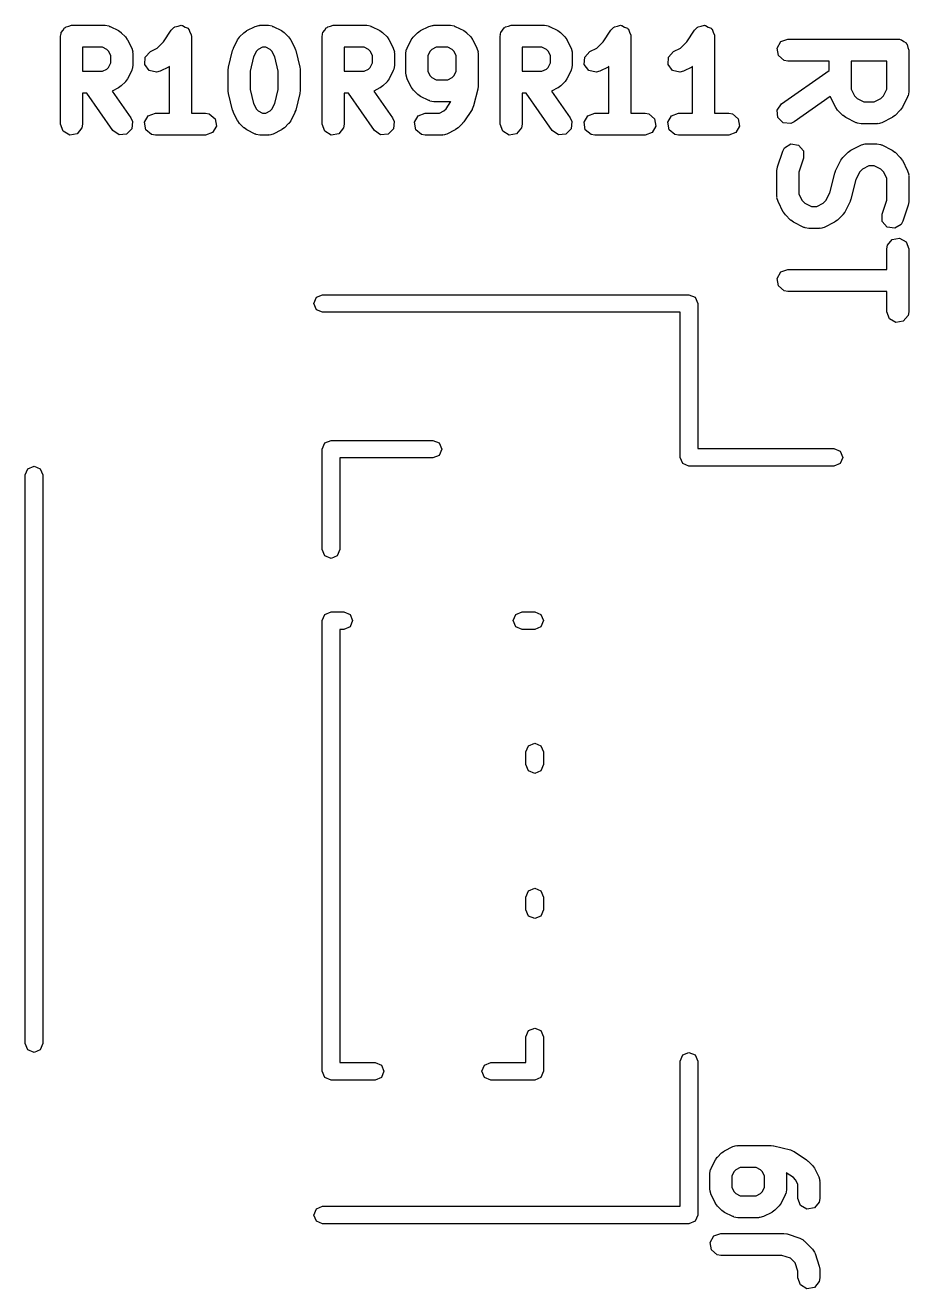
# Model space of a CAD drawing. Extents: x 83 to 117, y -104 to -70.4.
# Drawn here: x 83.25 to 89.29, y -90.61 to -81.99 of the extents above; entities that cross this region are included whole.
import ezdxf

# ---------------------------------------------------------------- set-up
doc = ezdxf.new("R2010")
doc.units = 0
doc.layers.add('BLACK', color=7, linetype='CONTINUOUS')

msp = doc.modelspace()

# ---------------------------------------------------------------- linework, layer by layer
at = {"layer": 'BLACK', "linetype": 'CONTINUOUS'}
for p, q in [((83.4964, -82.0666), (83.4981, -82.0568)), ((83.4964, -82.6666), (83.4964, -82.0666)), ((83.4976, -82.0535), (83.4992, -82.0507)), ((83.4981, -82.0568), (83.4976, -82.0535)), ((83.4992, -82.0507), (83.501, -82.0409)), ((83.501, -82.0409), (83.5135, -82.026)), ((83.5135, -82.026), (83.5232, -82.0091)), ((83.5232, -82.0091), (83.5296, -82.0068)), ((83.5296, -82.0068), (83.5339, -82.0016)), ((83.5339, -82.0016), (83.5531, -81.9982)), ((83.5531, -81.9982), (83.5714, -81.9916)), ((83.5714, -81.9916), (83.8, -81.9916)), ((83.8, -81.9916), (83.8257, -81.9961)), ((83.8257, -81.9961), (83.8291, -81.999)), ((83.8291, -81.999), (83.8335, -81.9995)), ((83.8335, -81.9995), (83.8907, -82.0281)), ((83.8907, -82.0281), (83.9087, -82.0414)), ((83.9087, -82.0414), (83.9102, -82.0421)), ((83.9102, -82.0421), (83.9387, -82.0707)), ((84.1989, -82.1045), (84.2519, -82.025)), ((84.2519, -82.025), (84.2699, -82.0061)), ((84.2699, -82.0061), (84.274, -82.0049)), ((84.274, -82.0049), (84.2768, -82.0016)), ((84.2768, -82.0016), (84.2982, -81.9978)), ((84.2982, -81.9978), (84.3191, -81.9917)), ((84.3191, -81.9917), (84.3231, -81.9935)), ((84.3231, -81.9935), (84.3273, -81.9927)), ((84.3273, -81.9927), (84.3462, -82.0036)), ((84.3462, -82.0036), (84.3661, -82.0123)), ((84.3661, -82.0123), (84.368, -82.0162)), ((84.368, -82.0162), (84.3717, -82.0184)), ((84.3717, -82.0184), (84.3792, -82.0388)), ((84.3792, -82.0388), (84.3888, -82.0583)), ((84.3888, -82.0583), (84.3878, -82.0625)), ((84.3878, -82.0625), (84.3893, -82.0666)), ((84.3893, -82.0666), (84.3893, -82.5916)), ((84.7184, -82.0707), (84.747, -82.0421)), ((84.747, -82.0421), (84.7653, -82.0292)), ((84.7653, -82.0292), (84.7665, -82.0281)), ((84.7665, -82.0281), (84.8236, -81.9995)), ((84.8236, -81.9995), (84.8486, -81.9921)), ((84.8486, -81.9921), (84.8529, -81.9931)), ((84.8529, -81.9931), (84.8571, -81.9916)), ((84.8571, -81.9916), (84.9143, -81.9916)), ((84.9143, -81.9916), (84.9399, -81.9961)), ((84.9399, -81.9961), (84.9434, -81.999)), ((84.9434, -81.999), (84.9478, -81.9995)), ((84.9478, -81.9995), (85.005, -82.0281)), ((85.005, -82.0281), (85.023, -82.0414)), ((85.023, -82.0414), (85.0245, -82.0421)), ((85.0245, -82.0421), (85.053, -82.0707)), ((85.2821, -82.0666), (85.2839, -82.0568)), ((85.2821, -82.6666), (85.2821, -82.0666)), ((85.2833, -82.0535), (85.2849, -82.0507)), ((85.2839, -82.0568), (85.2833, -82.0535)), ((85.2849, -82.0507), (85.2867, -82.0409)), ((85.2867, -82.0409), (85.2992, -82.026)), ((85.2992, -82.026), (85.3089, -82.0091)), ((85.3089, -82.0091), (85.3153, -82.0068)), ((85.3153, -82.0068), (85.3196, -82.0016)), ((85.3196, -82.0016), (85.3388, -81.9982)), ((85.3388, -81.9982), (85.3571, -81.9916)), ((85.3571, -81.9916), (85.5857, -81.9916)), ((85.5857, -81.9916), (85.6114, -81.9961)), ((85.6114, -81.9961), (85.6148, -81.999)), ((85.6148, -81.999), (85.6193, -81.9995)), ((85.6193, -81.9995), (85.6764, -82.0281)), ((85.6764, -82.0281), (85.6944, -82.0414)), ((85.6944, -82.0414), (85.6959, -82.0421)), ((85.6959, -82.0421), (85.7245, -82.0707)), ((85.9041, -82.0707), (85.9327, -82.0421)), ((85.9327, -82.0421), (85.951, -82.0292)), ((85.951, -82.0292), (85.9522, -82.0281)), ((85.9522, -82.0281), (86.0093, -81.9995)), ((86.0093, -81.9995), (86.0343, -81.9921)), ((86.0343, -81.9921), (86.0386, -81.9931)), ((86.0386, -81.9931), (86.0429, -81.9916)), ((86.0429, -81.9916), (86.1571, -81.9916)), ((86.1571, -81.9916), (86.1828, -81.9961)), ((86.1828, -81.9961), (86.1862, -81.999)), ((86.1862, -81.999), (86.1907, -81.9995)), ((86.1907, -81.9995), (86.2478, -82.0281)), ((86.2478, -82.0281), (86.2658, -82.0414)), ((86.2658, -82.0414), (86.2673, -82.0421)), ((86.2673, -82.0421), (86.2959, -82.0707)), ((86.4964, -82.0666), (86.4981, -82.0568)), ((86.4964, -82.6666), (86.4964, -82.0666)), ((86.4976, -82.0535), (86.4992, -82.0507)), ((86.4981, -82.0568), (86.4976, -82.0535)), ((86.4992, -82.0507), (86.501, -82.0409)), ((86.501, -82.0409), (86.5135, -82.026)), ((86.5135, -82.026), (86.5232, -82.0091)), ((86.5232, -82.0091), (86.5296, -82.0068)), ((86.5296, -82.0068), (86.5339, -82.0016)), ((86.5339, -82.0016), (86.5531, -81.9982)), ((86.5531, -81.9982), (86.5714, -81.9916)), ((86.5714, -81.9916), (86.8, -81.9916)), ((86.8, -81.9916), (86.8257, -81.9961)), ((86.8257, -81.9961), (86.8291, -81.999)), ((86.8291, -81.999), (86.8335, -81.9995)), ((86.8335, -81.9995), (86.8907, -82.0281)), ((86.8907, -82.0281), (86.9087, -82.0414)), ((86.9087, -82.0414), (86.9102, -82.0421)), ((86.9102, -82.0421), (86.9387, -82.0707)), ((87.1989, -82.1045), (87.2519, -82.025)), ((87.2519, -82.025), (87.2699, -82.0061)), ((87.2699, -82.0061), (87.274, -82.0049)), ((87.274, -82.0049), (87.2768, -82.0016)), ((87.2768, -82.0016), (87.2982, -81.9978)), ((87.2982, -81.9978), (87.3191, -81.9917)), ((87.3191, -81.9917), (87.3231, -81.9935)), ((87.3231, -81.9935), (87.3273, -81.9927)), ((87.3273, -81.9927), (87.3462, -82.0036)), ((87.3462, -82.0036), (87.3661, -82.0123)), ((87.3661, -82.0123), (87.368, -82.0162)), ((87.368, -82.0162), (87.3717, -82.0184)), ((87.3717, -82.0184), (87.3792, -82.0388)), ((87.3792, -82.0388), (87.3888, -82.0583)), ((87.3888, -82.0583), (87.3878, -82.0625)), ((87.3878, -82.0625), (87.3893, -82.0666)), ((87.3893, -82.0666), (87.3893, -82.5916)), ((87.7703, -82.1045), (87.8233, -82.025)), ((87.8233, -82.025), (87.8413, -82.0061)), ((87.8413, -82.0061), (87.8454, -82.0049)), ((87.8454, -82.0049), (87.8482, -82.0016)), ((87.8482, -82.0016), (87.8696, -81.9978)), ((87.8696, -81.9978), (87.8905, -81.9917)), ((87.8905, -81.9917), (87.8945, -81.9935)), ((87.8945, -81.9935), (87.8987, -81.9927)), ((87.8987, -81.9927), (87.9176, -82.0036)), ((87.9176, -82.0036), (87.9375, -82.0123)), ((87.9375, -82.0123), (87.9394, -82.0162)), ((87.9394, -82.0162), (87.9432, -82.0184)), ((87.9432, -82.0184), (87.9506, -82.0388)), ((87.9506, -82.0388), (87.9603, -82.0583)), ((87.9603, -82.0583), (87.9592, -82.0625)), ((87.9592, -82.0625), (87.9607, -82.0666)), ((87.9607, -82.0666), (87.9607, -82.5916)), ((83.6464, -82.1416), (83.6464, -82.3058)), ((83.7823, -82.1416), (83.6464, -82.1416)), ((83.8127, -82.1568), (83.7823, -82.1416)), ((83.9387, -82.0707), (83.9516, -82.089)), ((83.9516, -82.089), (83.9528, -82.0902)), ((83.9528, -82.0902), (83.9814, -82.1473)), ((83.9814, -82.1473), (83.9888, -82.1723)), ((84.1093, -82.1709), (84.1556, -82.1478)), ((84.1556, -82.1478), (84.1989, -82.1045)), ((84.6701, -82.1627), (84.6754, -82.1508)), ((84.6754, -82.1508), (84.6758, -82.1473)), ((84.6758, -82.1473), (84.7043, -82.0902)), ((84.7043, -82.0902), (84.7177, -82.0722)), ((84.7177, -82.0722), (84.7184, -82.0707)), ((84.8748, -82.1416), (84.8444, -82.1568)), ((84.8966, -82.1416), (84.8748, -82.1416)), ((84.927, -82.1568), (84.8966, -82.1416)), ((85.053, -82.0707), (85.0659, -82.089)), ((85.0659, -82.089), (85.0671, -82.0902)), ((85.0671, -82.0902), (85.0957, -82.1473)), ((85.0957, -82.1473), (85.0993, -82.1597)), ((85.4321, -82.1416), (85.4321, -82.3058)), ((85.568, -82.1416), (85.4321, -82.1416)), ((85.5984, -82.1568), (85.568, -82.1416)), ((85.7245, -82.0707), (85.7373, -82.089)), ((85.7373, -82.089), (85.7385, -82.0902)), ((85.7385, -82.0902), (85.7671, -82.1473)), ((85.7671, -82.1473), (85.7745, -82.1723)), ((85.8536, -82.1808), (85.8581, -82.1552)), ((85.8581, -82.1552), (85.861, -82.1518)), ((85.861, -82.1518), (85.8615, -82.1473)), ((85.8615, -82.1473), (85.8901, -82.0902)), ((85.8901, -82.0902), (85.9034, -82.0722)), ((85.9034, -82.0722), (85.9041, -82.0707)), ((86.0606, -82.1416), (86.0301, -82.1568)), ((86.1394, -82.1416), (86.0606, -82.1416)), ((86.1699, -82.1568), (86.1394, -82.1416)), ((86.2959, -82.0707), (86.3088, -82.089)), ((86.3088, -82.089), (86.3099, -82.0902)), ((86.3099, -82.0902), (86.3385, -82.1473)), ((86.3385, -82.1473), (86.3459, -82.1723)), ((86.6464, -82.1416), (86.6464, -82.3058)), ((86.7823, -82.1416), (86.6464, -82.1416)), ((86.8127, -82.1568), (86.7823, -82.1416)), ((86.9387, -82.0707), (86.9516, -82.089)), ((86.9516, -82.089), (86.9528, -82.0902)), ((86.9528, -82.0902), (86.9814, -82.1473)), ((86.9814, -82.1473), (86.9888, -82.1723)), ((87.1093, -82.1709), (87.1556, -82.1478)), ((87.1556, -82.1478), (87.1989, -82.1045)), ((87.6807, -82.1709), (87.727, -82.1478)), ((87.727, -82.1478), (87.7703, -82.1045)), ((88.3869, -82.1477), (88.4125, -82.1033)), ((88.3958, -82.1982), (88.3869, -82.1477)), ((88.4125, -82.1033), (88.4607, -82.0857)), ((88.4607, -82.0857), (89.2107, -82.0857)), ((89.2107, -82.0857), (89.2205, -82.0874)), ((89.2205, -82.0874), (89.2237, -82.0869)), ((89.2237, -82.0869), (89.2266, -82.0885)), ((89.2266, -82.0885), (89.2364, -82.0902)), ((89.2364, -82.0902), (89.2513, -82.1028)), ((89.2513, -82.1028), (89.2682, -82.1125)), ((89.2682, -82.1125), (89.2705, -82.1189)), ((89.2705, -82.1189), (89.2757, -82.1232)), ((89.2757, -82.1232), (89.279, -82.1424)), ((89.279, -82.1424), (89.2857, -82.1607)), ((83.8241, -82.1681), (83.8127, -82.1568)), ((83.8393, -82.1986), (83.8241, -82.1681)), ((83.8393, -82.2489), (83.8393, -82.1986)), ((83.9888, -82.1723), (83.9878, -82.1766)), ((83.9878, -82.1766), (83.9893, -82.1808)), ((83.9893, -82.1808), (83.9893, -82.2666)), ((84.071, -82.2594), (84.074, -82.2082)), ((84.074, -82.2082), (84.1093, -82.1709)), ((84.6415, -82.2769), (84.6701, -82.1627)), ((84.8136, -82.207), (84.7893, -82.3044)), ((84.8331, -82.1681), (84.8136, -82.207)), ((84.8444, -82.1568), (84.8331, -82.1681)), ((84.9384, -82.1681), (84.927, -82.1568)), ((84.9578, -82.207), (84.9384, -82.1681)), ((84.9821, -82.3044), (84.9578, -82.207)), ((85.0993, -82.1597), (85.1013, -82.1627)), ((85.1013, -82.1627), (85.1299, -82.2769)), ((85.6098, -82.1681), (85.5984, -82.1568)), ((85.625, -82.1986), (85.6098, -82.1681)), ((85.625, -82.2489), (85.625, -82.1986)), ((85.7745, -82.1723), (85.7735, -82.1766)), ((85.7735, -82.1766), (85.775, -82.1808)), ((85.775, -82.1808), (85.775, -82.2666)), ((85.8536, -82.3237), (85.8536, -82.1808)), ((86.0188, -82.1681), (86.0036, -82.1986)), ((86.0036, -82.1986), (86.0036, -82.306)), ((86.0301, -82.1568), (86.0188, -82.1681)), ((86.1812, -82.1681), (86.1699, -82.1568)), ((86.1964, -82.1986), (86.1812, -82.1681)), ((86.1964, -82.306), (86.1964, -82.1986)), ((86.3459, -82.1723), (86.3449, -82.1766)), ((86.3449, -82.1766), (86.3464, -82.1808)), ((86.3464, -82.1808), (86.3464, -82.4094)), ((86.8241, -82.1681), (86.8127, -82.1568)), ((86.8393, -82.1986), (86.8241, -82.1681)), ((86.8393, -82.2489), (86.8393, -82.1986)), ((86.9888, -82.1723), (86.9878, -82.1766)), ((86.9878, -82.1766), (86.9893, -82.1808)), ((86.9893, -82.1808), (86.9893, -82.2666)), ((87.071, -82.2594), (87.074, -82.2082)), ((87.074, -82.2082), (87.1093, -82.1709)), ((87.6424, -82.2594), (87.6455, -82.2082)), ((87.6455, -82.2082), (87.6807, -82.1709)), ((88.4351, -82.2312), (88.3958, -82.1982)), ((88.4607, -82.2357), (88.4351, -82.2312)), ((88.7429, -82.2357), (88.4607, -82.2357)), ((88.7429, -82.3002), (88.7429, -82.2357)), ((88.8929, -82.2357), (88.8929, -82.4287)), ((89.1357, -82.2357), (88.8929, -82.2357)), ((89.1357, -82.4287), (89.1357, -82.2357)), ((89.2857, -82.1607), (89.2857, -82.4464)), ((83.6464, -82.3058), (83.7823, -82.3058)), ((83.7823, -82.3058), (83.8127, -82.2906)), ((83.8127, -82.2906), (83.8241, -82.2793)), ((83.8241, -82.2793), (83.8393, -82.2489)), ((83.9814, -82.3001), (83.9528, -82.3572)), ((83.9819, -82.2957), (83.9814, -82.3001)), ((83.9848, -82.2922), (83.9819, -82.2957)), ((83.9893, -82.2666), (83.9848, -82.2922)), ((84.1015, -82.3006), (84.071, -82.2594)), ((84.1514, -82.3125), (84.1015, -82.3006)), ((84.1764, -82.3051), (84.1514, -82.3125)), ((84.2335, -82.2765), (84.1764, -82.3051)), ((84.2347, -82.2753), (84.2335, -82.2765)), ((84.2393, -82.2721), (84.2347, -82.2753)), ((84.2393, -82.5916), (84.2393, -82.2721)), ((84.6393, -82.2951), (84.6419, -82.2804)), ((84.6393, -82.438), (84.6393, -82.2951)), ((84.6419, -82.2804), (84.6415, -82.2769)), ((84.7893, -82.3044), (84.7893, -82.4288)), ((84.9821, -82.4288), (84.9821, -82.3044)), ((85.1299, -82.2769), (85.131, -82.2919)), ((85.131, -82.2919), (85.1321, -82.2951)), ((85.1321, -82.2951), (85.1321, -82.438)), ((85.4321, -82.3058), (85.568, -82.3058)), ((85.568, -82.3058), (85.5984, -82.2906)), ((85.5984, -82.2906), (85.6098, -82.2793)), ((85.6098, -82.2793), (85.625, -82.2489)), ((85.7671, -82.3001), (85.7385, -82.3572)), ((85.7676, -82.2957), (85.7671, -82.3001)), ((85.7705, -82.2922), (85.7676, -82.2957)), ((85.775, -82.2666), (85.7705, -82.2922)), ((85.8551, -82.3279), (85.8536, -82.3237)), ((85.8541, -82.3323), (85.8551, -82.3279)), ((86.0036, -82.306), (86.0188, -82.3364)), ((86.1812, -82.3364), (86.1964, -82.306)), ((86.6464, -82.3058), (86.7823, -82.3058)), ((86.7823, -82.3058), (86.8127, -82.2906)), ((86.8127, -82.2906), (86.8241, -82.2793)), ((86.8241, -82.2793), (86.8393, -82.2489)), ((86.9814, -82.3001), (86.9528, -82.3572)), ((86.9819, -82.2957), (86.9814, -82.3001)), ((86.9848, -82.2922), (86.9819, -82.2957)), ((86.9893, -82.2666), (86.9848, -82.2922)), ((87.1015, -82.3006), (87.071, -82.2594)), ((87.1514, -82.3125), (87.1015, -82.3006)), ((87.1764, -82.3051), (87.1514, -82.3125)), ((87.2335, -82.2765), (87.1764, -82.3051)), ((87.2347, -82.2753), (87.2335, -82.2765)), ((87.2393, -82.2721), (87.2347, -82.2753)), ((87.2393, -82.5916), (87.2393, -82.2721)), ((87.673, -82.3006), (87.6424, -82.2594)), ((87.7229, -82.3125), (87.673, -82.3006)), ((87.7478, -82.3051), (87.7229, -82.3125)), ((87.805, -82.2765), (87.7478, -82.3051)), ((87.8061, -82.2753), (87.805, -82.2765)), ((87.8107, -82.2721), (87.8061, -82.2753)), ((87.8107, -82.5916), (87.8107, -82.2721)), ((88.4177, -82.5278), (88.7429, -82.3002)), ((83.9102, -82.4053), (83.8918, -82.4182)), ((83.9387, -82.3767), (83.9102, -82.4053)), ((83.9394, -82.3753), (83.9387, -82.3767)), ((83.9528, -82.3572), (83.9394, -82.3753)), ((85.6959, -82.4053), (85.6775, -82.4182)), ((85.7245, -82.3767), (85.6959, -82.4053)), ((85.7252, -82.3753), (85.7245, -82.3767)), ((85.7385, -82.3572), (85.7252, -82.3753)), ((85.8615, -82.3572), (85.8541, -82.3323)), ((85.8901, -82.4144), (85.8615, -82.3572)), ((85.8912, -82.4155), (85.8901, -82.4144)), ((86.0188, -82.3364), (86.0301, -82.3478)), ((86.0301, -82.3478), (86.0606, -82.363)), ((86.0606, -82.363), (86.1394, -82.363)), ((86.1394, -82.363), (86.1699, -82.3478)), ((86.1699, -82.3478), (86.1812, -82.3364)), ((86.3464, -82.4094), (86.3438, -82.4242)), ((86.9102, -82.4053), (86.8918, -82.4182)), ((86.9387, -82.3767), (86.9102, -82.4053)), ((86.9394, -82.3753), (86.9387, -82.3767)), ((86.9528, -82.3572), (86.9394, -82.3753)), ((83.6752, -82.4558), (83.6464, -82.4558)), ((83.6464, -82.4558), (83.6464, -82.6666)), ((83.8528, -82.7096), (83.6752, -82.4558)), ((83.8907, -82.4194), (83.8478, -82.4408)), ((83.8478, -82.4408), (83.9757, -82.6236)), ((83.8918, -82.4182), (83.8907, -82.4194)), ((84.6405, -82.4412), (84.6393, -82.438)), ((84.6415, -82.4562), (84.6405, -82.4412)), ((84.6701, -82.5705), (84.6415, -82.4562)), ((84.7893, -82.4288), (84.8136, -82.5261)), ((84.9578, -82.5261), (84.9821, -82.4288)), ((85.1299, -82.4562), (85.1013, -82.5705)), ((85.1321, -82.438), (85.1295, -82.4527)), ((85.1295, -82.4527), (85.1299, -82.4562)), ((85.461, -82.4558), (85.4321, -82.4558)), ((85.4321, -82.4558), (85.4321, -82.6666)), ((85.6386, -82.7096), (85.461, -82.4558)), ((85.6764, -82.4194), (85.6335, -82.4408)), ((85.6335, -82.4408), (85.7614, -82.6236)), ((85.6775, -82.4182), (85.6764, -82.4194)), ((85.9041, -82.4339), (85.8912, -82.4155)), ((85.9327, -82.4625), (85.9041, -82.4339)), ((85.9342, -82.4631), (85.9327, -82.4625)), ((85.9522, -82.4765), (85.9342, -82.4631)), ((86.0093, -82.5051), (85.9522, -82.4765)), ((86.3442, -82.4276), (86.3156, -82.5419)), ((86.3438, -82.4242), (86.3442, -82.4276)), ((86.6752, -82.4558), (86.6464, -82.4558)), ((86.6464, -82.4558), (86.6464, -82.6666)), ((86.8528, -82.7096), (86.6752, -82.4558)), ((86.8907, -82.4194), (86.8478, -82.4408)), ((86.8478, -82.4408), (86.9757, -82.6236)), ((86.8918, -82.4182), (86.8907, -82.4194)), ((88.7502, -82.4782), (88.5037, -82.6507)), ((88.7508, -82.48), (88.7502, -82.4782)), ((88.7865, -82.5514), (88.7508, -82.48)), ((88.8929, -82.4287), (88.9152, -82.4734)), ((88.9152, -82.4734), (88.9337, -82.4919)), ((88.9337, -82.4919), (88.9784, -82.5143)), ((89.0502, -82.5143), (89.0949, -82.4919)), ((89.0949, -82.4919), (89.1134, -82.4734)), ((89.1134, -82.4734), (89.1357, -82.4287)), ((89.2778, -82.48), (89.2421, -82.5514)), ((89.2783, -82.4755), (89.2778, -82.48)), ((89.2812, -82.4721), (89.2783, -82.4755)), ((89.2857, -82.4464), (89.2812, -82.4721)), ((84.6721, -82.5734), (84.6701, -82.5705)), ((84.6758, -82.5858), (84.6721, -82.5734)), ((84.7043, -82.643), (84.6758, -82.5858)), ((84.8136, -82.5261), (84.8331, -82.565)), ((84.8331, -82.565), (84.8444, -82.5764)), ((84.8444, -82.5764), (84.8748, -82.5916)), ((84.8966, -82.5916), (84.927, -82.5764)), ((84.927, -82.5764), (84.9384, -82.565)), ((84.9384, -82.565), (84.9578, -82.5261)), ((85.0957, -82.5858), (85.0671, -82.643)), ((85.0961, -82.5823), (85.0957, -82.5858)), ((85.1013, -82.5705), (85.0961, -82.5823)), ((86.0138, -82.5056), (86.0093, -82.5051)), ((86.0172, -82.5085), (86.0138, -82.5056)), ((86.0429, -82.513), (86.0172, -82.5085)), ((86.1571, -82.513), (86.0429, -82.513)), ((86.0823, -82.5916), (86.1127, -82.5764)), ((86.1127, -82.5764), (86.1274, -82.5616)), ((86.1274, -82.5616), (86.1607, -82.5117)), ((86.1607, -82.5117), (86.1571, -82.513)), ((86.3053, -82.5653), (86.2481, -82.651)), ((86.3054, -82.5649), (86.3053, -82.5653)), ((86.3156, -82.5419), (86.3054, -82.5649)), ((88.3883, -82.5699), (88.4177, -82.5278)), ((88.3927, -82.621), (88.3883, -82.5699)), ((88.7877, -82.5525), (88.7865, -82.5514)), ((88.8005, -82.5709), (88.7877, -82.5525)), ((88.8363, -82.6066), (88.8005, -82.5709)), ((88.9784, -82.5143), (89.0502, -82.5143)), ((89.228, -82.5709), (89.1923, -82.6066)), ((89.2287, -82.5694), (89.228, -82.5709)), ((89.2421, -82.5514), (89.2287, -82.5694)), ((83.514, -82.7148), (83.4964, -82.6666)), ((83.6464, -82.6666), (83.6419, -82.6922)), ((83.9757, -82.6236), (83.9867, -82.6472)), ((83.9867, -82.6472), (83.9823, -82.6983)), ((84.069, -82.6535), (84.0946, -82.6091)), ((84.0779, -82.7041), (84.069, -82.6535)), ((84.0946, -82.6091), (84.1429, -82.5916)), ((84.1429, -82.5916), (84.2393, -82.5916)), ((84.3893, -82.5916), (84.4857, -82.5916)), ((84.4857, -82.5916), (84.5114, -82.5961)), ((84.5114, -82.5961), (84.5507, -82.6291)), ((84.5507, -82.6291), (84.5596, -82.6796)), ((84.7055, -82.6441), (84.7043, -82.643)), ((84.7184, -82.6625), (84.7055, -82.6441)), ((84.747, -82.691), (84.7184, -82.6625)), ((84.8748, -82.5916), (84.8966, -82.5916)), ((85.053, -82.6625), (85.0245, -82.691)), ((85.0537, -82.661), (85.053, -82.6625)), ((85.0671, -82.643), (85.0537, -82.661)), ((85.2997, -82.7148), (85.2821, -82.6666)), ((85.4321, -82.6666), (85.4276, -82.6922)), ((85.7614, -82.6236), (85.7724, -82.6472)), ((85.7724, -82.6472), (85.768, -82.6983)), ((85.9119, -82.6535), (85.9375, -82.6091)), ((85.9208, -82.7041), (85.9119, -82.6535)), ((85.9375, -82.6091), (85.9857, -82.5916)), ((85.9857, -82.5916), (86.0823, -82.5916)), ((86.2387, -82.6625), (86.2102, -82.691)), ((86.2402, -82.6593), (86.2387, -82.6625)), ((86.2481, -82.651), (86.2402, -82.6593)), ((86.514, -82.7148), (86.4964, -82.6666)), ((86.6464, -82.6666), (86.6419, -82.6922)), ((86.9757, -82.6236), (86.9867, -82.6472)), ((86.9867, -82.6472), (86.9823, -82.6983)), ((87.069, -82.6535), (87.0946, -82.6091)), ((87.0779, -82.7041), (87.069, -82.6535)), ((87.0946, -82.6091), (87.1429, -82.5916)), ((87.1429, -82.5916), (87.2393, -82.5916)), ((87.3893, -82.5916), (87.4857, -82.5916)), ((87.4857, -82.5916), (87.5114, -82.5961)), ((87.5114, -82.5961), (87.5507, -82.6291)), ((87.5507, -82.6291), (87.5596, -82.6796)), ((87.6404, -82.6535), (87.6661, -82.6091)), ((87.6493, -82.7041), (87.6404, -82.6535)), ((87.6661, -82.6091), (87.7143, -82.5916)), ((87.7143, -82.5916), (87.8107, -82.5916)), ((87.9607, -82.5916), (88.0571, -82.5916)), ((88.0571, -82.5916), (88.0828, -82.5961)), ((88.0828, -82.5961), (88.1221, -82.6291)), ((88.1221, -82.6291), (88.131, -82.6796)), ((88.429, -82.6573), (88.3927, -82.621)), ((88.4801, -82.6617), (88.429, -82.6573)), ((88.5037, -82.6507), (88.4801, -82.6617)), ((88.8377, -82.6073), (88.8363, -82.6066)), ((88.8557, -82.6207), (88.8377, -82.6073)), ((88.9272, -82.6564), (88.8557, -82.6207)), ((88.9316, -82.6569), (88.9272, -82.6564)), ((88.9351, -82.6598), (88.9316, -82.6569)), ((88.9607, -82.6643), (88.9351, -82.6598)), ((89.0679, -82.6643), (88.9607, -82.6643)), ((89.0721, -82.6628), (89.0679, -82.6643)), ((89.0764, -82.6638), (89.0721, -82.6628)), ((89.1014, -82.6564), (89.0764, -82.6638)), ((89.1728, -82.6207), (89.1014, -82.6564)), ((89.174, -82.6195), (89.1728, -82.6207)), ((89.1923, -82.6066), (89.174, -82.6195)), ((83.5584, -82.7404), (83.514, -82.7148)), ((83.6089, -82.7315), (83.5584, -82.7404)), ((83.6419, -82.6922), (83.6089, -82.7315)), ((83.8949, -82.739), (83.8528, -82.7096)), ((83.946, -82.7345), (83.8949, -82.739)), ((83.9823, -82.6983), (83.946, -82.7345)), ((84.1172, -82.737), (84.0779, -82.7041)), ((84.1429, -82.7416), (84.1172, -82.737)), ((84.4857, -82.7416), (84.1429, -82.7416)), ((84.5339, -82.724), (84.4857, -82.7416)), ((84.5596, -82.6796), (84.5339, -82.724)), ((84.7484, -82.6917), (84.747, -82.691)), ((84.7665, -82.7051), (84.7484, -82.6917)), ((84.8236, -82.7336), (84.7665, -82.7051)), ((84.8281, -82.7342), (84.8236, -82.7336)), ((84.8315, -82.737), (84.8281, -82.7342)), ((84.8571, -82.7416), (84.8315, -82.737)), ((84.9143, -82.7416), (84.8571, -82.7416)), ((84.9185, -82.74), (84.9143, -82.7416)), ((84.9229, -82.7411), (84.9185, -82.74)), ((84.9478, -82.7336), (84.9229, -82.7411)), ((85.005, -82.7051), (84.9478, -82.7336)), ((85.0061, -82.7039), (85.005, -82.7051)), ((85.0245, -82.691), (85.0061, -82.7039)), ((85.3441, -82.7404), (85.2997, -82.7148)), ((85.3946, -82.7315), (85.3441, -82.7404)), ((85.4276, -82.6922), (85.3946, -82.7315)), ((85.6806, -82.739), (85.6386, -82.7096)), ((85.7317, -82.7345), (85.6806, -82.739)), ((85.768, -82.6983), (85.7317, -82.7345)), ((85.9601, -82.737), (85.9208, -82.7041)), ((85.9857, -82.7416), (85.9601, -82.737)), ((86.1, -82.7416), (85.9857, -82.7416)), ((86.1042, -82.74), (86.1, -82.7416)), ((86.1086, -82.7411), (86.1042, -82.74)), ((86.1335, -82.7336), (86.1086, -82.7411)), ((86.1907, -82.7051), (86.1335, -82.7336)), ((86.1918, -82.7039), (86.1907, -82.7051)), ((86.2102, -82.691), (86.1918, -82.7039)), ((86.5584, -82.7404), (86.514, -82.7148)), ((86.6089, -82.7315), (86.5584, -82.7404)), ((86.6419, -82.6922), (86.6089, -82.7315)), ((86.8949, -82.739), (86.8528, -82.7096)), ((86.946, -82.7345), (86.8949, -82.739)), ((86.9823, -82.6983), (86.946, -82.7345)), ((87.1172, -82.737), (87.0779, -82.7041)), ((87.1429, -82.7416), (87.1172, -82.737)), ((87.4857, -82.7416), (87.1429, -82.7416)), ((87.5339, -82.724), (87.4857, -82.7416)), ((87.5596, -82.6796), (87.5339, -82.724)), ((87.6886, -82.737), (87.6493, -82.7041)), ((87.7143, -82.7416), (87.6886, -82.737)), ((88.0571, -82.7416), (87.7143, -82.7416)), ((88.1054, -82.724), (88.0571, -82.7416)), ((88.131, -82.6796), (88.1054, -82.724)), ((88.4253, -82.8513), (88.4377, -82.8284)), ((88.4377, -82.8284), (88.4814, -82.8015)), ((88.4814, -82.8015), (88.5321, -82.809)), ((88.5321, -82.809), (88.5662, -82.8474)), ((88.872, -82.8577), (88.8903, -82.8448)), ((88.8903, -82.8448), (88.8915, -82.8436)), ((88.8915, -82.8436), (88.9629, -82.8079)), ((88.9629, -82.8079), (88.9879, -82.8005)), ((88.9879, -82.8005), (88.9922, -82.8015)), ((88.9922, -82.8015), (88.9964, -82.8)), ((88.9964, -82.8), (89.0679, -82.8)), ((89.0679, -82.8), (89.0935, -82.8045)), ((89.0935, -82.8045), (89.0969, -82.8074)), ((89.0969, -82.8074), (89.1014, -82.8079)), ((89.1014, -82.8079), (89.1728, -82.8436)), ((89.1728, -82.8436), (89.1908, -82.857)), ((88.3896, -82.9584), (88.4253, -82.8513)), ((88.5676, -82.8987), (88.5357, -82.9943)), ((88.5662, -82.8474), (88.5676, -82.8987)), ((88.7865, -82.9843), (88.8222, -82.9129)), ((88.8222, -82.9129), (88.8356, -82.8949)), ((88.8356, -82.8949), (88.8363, -82.8934)), ((88.8363, -82.8934), (88.872, -82.8577)), ((89.1908, -82.857), (89.1923, -82.8577)), ((89.1923, -82.8577), (89.228, -82.8934)), ((89.228, -82.8934), (89.2409, -82.9118)), ((89.2409, -82.9118), (89.2421, -82.9129)), ((89.2421, -82.9129), (89.2778, -82.9843)), ((88.3857, -82.9821), (88.3896, -82.9601)), ((88.3857, -83.1607), (88.3857, -82.9821)), ((88.3896, -82.9601), (88.3896, -82.9584)), ((88.5357, -82.9943), (88.5357, -83.143)), ((88.7471, -83.1345), (88.7808, -82.9997)), ((88.7808, -82.9997), (88.7861, -82.9878)), ((88.7861, -82.9878), (88.7865, -82.9843)), ((88.9509, -82.9909), (88.9243, -83.044)), ((88.9694, -82.9724), (88.9509, -82.9909)), ((89.0141, -82.95), (88.9694, -82.9724)), ((89.0502, -82.95), (89.0141, -82.95)), ((89.0949, -82.9724), (89.0502, -82.95)), ((89.1134, -82.9909), (89.0949, -82.9724)), ((89.1357, -83.0356), (89.1134, -82.9909)), ((89.2778, -82.9843), (89.2852, -83.0093)), ((89.2852, -83.0093), (89.2842, -83.0136)), ((89.2842, -83.0136), (89.2857, -83.0179)), ((89.2857, -83.0179), (89.2857, -83.1964)), ((88.9243, -83.044), (88.8906, -83.1789)), ((89.1357, -83.1843), (89.1357, -83.0356)), ((88.3872, -83.1649), (88.3857, -83.1607)), ((88.3862, -83.1693), (88.3872, -83.1649)), ((88.3936, -83.1943), (88.3862, -83.1693)), ((88.5357, -83.143), (88.5581, -83.1877)), ((88.5581, -83.1877), (88.5766, -83.2062)), ((88.702, -83.2062), (88.7205, -83.1877)), ((88.7205, -83.1877), (88.7471, -83.1345)), ((88.8853, -83.1907), (88.8849, -83.1943)), ((88.8906, -83.1789), (88.8853, -83.1907)), ((89.1038, -83.2799), (89.1357, -83.1843)), ((88.4293, -83.2657), (88.3936, -83.1943)), ((88.4305, -83.2668), (88.4293, -83.2657)), ((88.4434, -83.2852), (88.4305, -83.2668)), ((88.5766, -83.2062), (88.6213, -83.2286)), ((88.6213, -83.2286), (88.6573, -83.2286)), ((88.6573, -83.2286), (88.702, -83.2062)), ((88.8492, -83.2657), (88.8359, -83.2837)), ((88.8849, -83.1943), (88.8492, -83.2657)), ((89.2819, -83.2201), (89.2462, -83.3273)), ((89.2857, -83.1964), (89.2818, -83.2185)), ((89.2818, -83.2185), (89.2819, -83.2201)), ((88.4791, -83.3209), (88.4434, -83.2852)), ((88.4806, -83.3216), (88.4791, -83.3209)), ((88.4986, -83.3349), (88.4806, -83.3216)), ((88.57, -83.3707), (88.4986, -83.3349)), ((88.78, -83.3349), (88.7085, -83.3707)), ((88.7811, -83.3338), (88.78, -83.3349)), ((88.7995, -83.3209), (88.7811, -83.3338)), ((88.8352, -83.2852), (88.7995, -83.3209)), ((88.8359, -83.2837), (88.8352, -83.2852)), ((89.1052, -83.3311), (89.1038, -83.2799)), ((89.1393, -83.3695), (89.1052, -83.3311)), ((89.2337, -83.3502), (89.19, -83.377)), ((89.2462, -83.3273), (89.2337, -83.3502)), ((88.5745, -83.3712), (88.57, -83.3707)), ((88.5779, -83.374), (88.5745, -83.3712)), ((88.6036, -83.3786), (88.5779, -83.374)), ((88.675, -83.3786), (88.6036, -83.3786)), ((88.6792, -83.377), (88.675, -83.3786)), ((88.6836, -83.3781), (88.6792, -83.377)), ((88.7085, -83.3707), (88.6836, -83.3781)), ((89.19, -83.377), (89.1393, -83.3695)), ((89.1732, -83.4529), (89.2237, -83.444)), ((89.2237, -83.444), (89.2682, -83.4696)), ((89.1357, -83.5179), (89.1402, -83.4922)), ((89.1357, -83.6571), (89.1357, -83.5179)), ((89.1402, -83.4922), (89.1732, -83.4529)), ((89.2682, -83.4696), (89.2857, -83.5179)), ((89.2857, -83.5179), (89.2857, -83.9464)), ((88.3869, -83.7191), (88.4125, -83.6747)), ((88.4125, -83.6747), (88.4607, -83.6571)), ((88.4607, -83.6571), (89.1357, -83.6571)), ((88.3958, -83.7696), (88.3869, -83.7191)), ((88.4351, -83.8026), (88.3958, -83.7696)), ((85.225, -83.89), (85.2426, -83.8476)), ((85.2426, -83.8476), (85.285, -83.83)), ((85.285, -83.83), (87.785, -83.83)), ((87.785, -83.83), (87.8274, -83.8476)), ((87.8274, -83.8476), (87.845, -83.89)), ((88.4607, -83.8071), (88.4351, -83.8026)), ((89.1357, -83.8071), (88.4607, -83.8071)), ((89.1357, -83.9464), (89.1357, -83.8071)), ((85.2426, -83.9324), (85.225, -83.89)), ((85.285, -83.95), (85.2426, -83.9324)), ((87.725, -83.95), (85.285, -83.95)), ((87.725, -84.94), (87.725, -83.95)), ((87.845, -83.89), (87.845, -84.88)), ((89.1533, -83.9946), (89.1357, -83.9464)), ((89.2857, -83.9464), (89.2812, -83.9721)), ((89.1977, -84.0203), (89.1533, -83.9946)), ((89.2482, -84.0114), (89.1977, -84.0203)), ((89.2812, -83.9721), (89.2482, -84.0114)), ((85.3003, -84.8415), (85.3427, -84.8239)), ((85.3427, -84.8239), (86.0377, -84.8239)), ((86.0377, -84.8239), (86.0802, -84.8415)), ((85.2827, -84.8839), (85.3003, -84.8415)), ((85.2827, -85.5689), (85.2827, -84.8839)), ((86.0802, -84.8415), (86.0977, -84.8839)), ((86.0977, -84.8839), (86.0802, -84.9263)), ((87.845, -84.88), (88.775, -84.88)), ((88.775, -84.88), (88.8174, -84.8976)), ((88.8174, -84.8976), (88.835, -84.94)), ((83.2726, -85.0176), (83.315, -85)), ((83.315, -85), (83.3574, -85.0176)), ((86.0377, -84.9439), (85.4027, -84.9439)), ((85.4027, -84.9439), (85.4027, -85.5689)), ((86.0802, -84.9263), (86.0377, -84.9439)), ((87.7426, -84.9824), (87.725, -84.94)), ((87.785, -85), (87.7426, -84.9824)), ((88.775, -85), (87.785, -85)), ((88.8174, -84.9824), (88.775, -85)), ((88.835, -84.94), (88.8174, -84.9824)), ((83.255, -85.06), (83.2726, -85.0176)), ((83.255, -88.94), (83.255, -85.06)), ((83.3574, -85.0176), (83.375, -85.06)), ((83.375, -85.06), (83.375, -88.94)), ((85.3003, -85.6113), (85.2827, -85.5689)), ((85.4027, -85.5689), (85.3852, -85.6113)), ((85.3427, -85.6289), (85.3003, -85.6113)), ((85.3852, -85.6113), (85.3427, -85.6289)), ((85.2827, -86.0539), (85.3003, -86.0115)), ((85.3003, -86.0115), (85.3427, -85.9939)), ((85.3427, -85.9939), (85.4295, -85.9939)), ((85.4295, -85.9939), (85.4719, -86.0115)), ((85.4719, -86.0115), (85.4895, -86.0539)), ((86.586, -86.0539), (86.6036, -86.0115)), ((86.6036, -86.0115), (86.646, -85.9939)), ((86.646, -85.9939), (86.7327, -85.9939)), ((86.7327, -85.9939), (86.7752, -86.0115)), ((86.7752, -86.0115), (86.7927, -86.0539)), ((85.2827, -89.1289), (85.2827, -86.0539)), ((85.4295, -86.1139), (85.4027, -86.1139)), ((85.4027, -86.1139), (85.4027, -89.0689)), ((85.4719, -86.0963), (85.4295, -86.1139)), ((85.4895, -86.0539), (85.4719, -86.0963)), ((86.6036, -86.0963), (86.586, -86.0539)), ((86.646, -86.1139), (86.6036, -86.0963)), ((86.7327, -86.1139), (86.646, -86.1139)), ((86.7752, -86.0963), (86.7327, -86.1139)), ((86.7927, -86.0539), (86.7752, -86.0963)), ((86.6903, -86.9072), (86.7327, -86.8896)), ((86.7327, -86.8896), (86.7752, -86.9072)), ((86.6727, -86.9496), (86.6903, -86.9072)), ((86.6727, -87.0363), (86.6727, -86.9496)), ((86.7752, -86.9072), (86.7927, -86.9496)), ((86.7927, -86.9496), (86.7927, -87.0363)), ((86.6903, -87.0788), (86.6727, -87.0363)), ((86.7927, -87.0363), (86.7752, -87.0788)), ((86.7327, -87.0963), (86.6903, -87.0788)), ((86.7752, -87.0788), (86.7327, -87.0963)), ((86.6727, -87.9402), (86.6903, -87.8977)), ((86.6903, -87.8977), (86.7327, -87.8802)), ((86.7327, -87.8802), (86.7752, -87.8977)), ((86.7752, -87.8977), (86.7927, -87.9402)), ((86.6727, -88.0269), (86.6727, -87.9402)), ((86.7927, -87.9402), (86.7927, -88.0269)), ((86.6903, -88.0693), (86.6727, -88.0269)), ((86.7327, -88.0869), (86.6903, -88.0693)), ((86.7752, -88.0693), (86.7327, -88.0869)), ((86.7927, -88.0269), (86.7752, -88.0693)), ((86.6727, -88.8936), (86.6903, -88.8512)), ((86.6903, -88.8512), (86.7327, -88.8336)), ((86.7327, -88.8336), (86.7752, -88.8512)), ((86.7752, -88.8512), (86.7927, -88.8936)), ((83.2726, -88.9824), (83.255, -88.94)), ((83.375, -88.94), (83.3574, -88.9824)), ((86.6727, -89.0689), (86.6727, -88.8936)), ((86.7927, -88.8936), (86.7927, -89.1289)), ((83.315, -89), (83.2726, -88.9824)), ((83.3574, -88.9824), (83.315, -89)), ((87.725, -89.06), (87.7426, -89.0176)), ((87.7426, -89.0176), (87.785, -89)), ((87.785, -89), (87.8274, -89.0176)), ((87.8274, -89.0176), (87.845, -89.06)), ((85.3003, -89.1713), (85.2827, -89.1289)), ((85.4027, -89.0689), (85.6432, -89.0689)), ((85.6432, -89.0689), (85.6857, -89.0865)), ((85.6857, -89.0865), (85.7032, -89.1289)), ((85.7032, -89.1289), (85.6857, -89.1713)), ((86.3722, -89.1289), (86.3898, -89.0865)), ((86.3898, -89.1713), (86.3722, -89.1289)), ((86.3898, -89.0865), (86.4322, -89.0689)), ((86.4322, -89.0689), (86.6727, -89.0689)), ((86.7927, -89.1289), (86.7752, -89.1713)), ((87.725, -90.05), (87.725, -89.06)), ((87.845, -89.06), (87.845, -90.11)), ((85.3427, -89.1889), (85.3003, -89.1713)), ((85.6432, -89.1889), (85.3427, -89.1889)), ((85.6857, -89.1713), (85.6432, -89.1889)), ((86.4322, -89.1889), (86.3898, -89.1713)), ((86.7327, -89.1889), (86.4322, -89.1889)), ((86.7752, -89.1713), (86.7327, -89.1889)), ((88.0276, -89.6715), (88.0847, -89.6429)), ((88.0847, -89.6429), (88.1097, -89.6355)), ((88.1097, -89.6355), (88.1141, -89.6365)), ((88.1141, -89.6365), (88.1183, -89.635)), ((88.1183, -89.635), (88.3468, -89.635)), ((88.3468, -89.635), (88.3616, -89.6376)), ((88.3616, -89.6376), (88.365, -89.6372)), ((88.365, -89.6372), (88.4793, -89.6658)), ((87.9369, -89.7907), (87.9655, -89.7336)), ((87.9655, -89.7336), (87.9788, -89.7156)), ((87.9788, -89.7156), (87.9795, -89.7141)), ((87.9795, -89.7141), (88.0081, -89.6855)), ((88.0081, -89.6855), (88.0265, -89.6727)), ((88.0265, -89.6727), (88.0276, -89.6715)), ((88.4793, -89.6658), (88.5023, -89.6761)), ((88.5023, -89.6761), (88.5027, -89.6762)), ((88.5027, -89.6762), (88.5884, -89.7333)), ((88.5884, -89.7333), (88.5967, -89.7412)), ((88.5967, -89.7412), (88.5999, -89.7427)), ((87.929, -89.8243), (87.9335, -89.7986)), ((87.929, -89.9386), (87.929, -89.8243)), ((87.9335, -89.7986), (87.9364, -89.7952)), ((87.9364, -89.7952), (87.9369, -89.7907)), ((88.0942, -89.8116), (88.079, -89.842)), ((88.1056, -89.8002), (88.0942, -89.8116)), ((88.136, -89.785), (88.1056, -89.8002)), ((88.2434, -89.785), (88.136, -89.785)), ((88.2738, -89.8002), (88.2434, -89.785)), ((88.2852, -89.8116), (88.2738, -89.8002)), ((88.3004, -89.842), (88.2852, -89.8116)), ((88.4991, -89.854), (88.4491, -89.8207)), ((88.4491, -89.8207), (88.4504, -89.8243)), ((88.4504, -89.8243), (88.4504, -89.9386)), ((88.5999, -89.7427), (88.6284, -89.7713)), ((88.6284, -89.7713), (88.6413, -89.7896)), ((88.6413, -89.7896), (88.6425, -89.7907)), ((88.6425, -89.7907), (88.6711, -89.8479)), ((88.079, -89.842), (88.079, -89.9209)), ((88.3004, -89.9209), (88.3004, -89.842)), ((88.5138, -89.8687), (88.4991, -89.854)), ((88.529, -89.8991), (88.5138, -89.8687)), ((88.529, -89.9957), (88.529, -89.8991)), ((88.6711, -89.8479), (88.6785, -89.8729)), ((88.6785, -89.8729), (88.6774, -89.8772)), ((88.6774, -89.8772), (88.679, -89.8814)), ((88.679, -89.8814), (88.679, -89.9957)), ((87.9305, -89.9428), (87.929, -89.9386)), ((87.9295, -89.9471), (87.9305, -89.9428)), ((87.9369, -89.9721), (87.9295, -89.9471)), ((87.9655, -90.0293), (87.9369, -89.9721)), ((88.079, -89.9209), (88.0942, -89.9513)), ((88.0942, -89.9513), (88.1056, -89.9626)), ((88.1056, -89.9626), (88.136, -89.9779)), ((88.136, -89.9779), (88.2434, -89.9779)), ((88.2434, -89.9779), (88.2738, -89.9626)), ((88.2738, -89.9626), (88.2852, -89.9513)), ((88.2852, -89.9513), (88.3004, -89.9209)), ((88.4425, -89.9721), (88.4139, -90.0293)), ((88.443, -89.9677), (88.4425, -89.9721)), ((88.4459, -89.9642), (88.443, -89.9677)), ((88.4504, -89.9386), (88.4459, -89.9642)), ((88.5465, -90.0439), (88.529, -89.9957)), ((88.679, -89.9957), (88.6745, -90.0214)), ((85.225, -90.11), (85.2426, -90.0676)), ((85.2426, -90.0676), (85.285, -90.05)), ((85.285, -90.05), (87.725, -90.05)), ((87.9667, -90.0304), (87.9655, -90.0293)), ((87.9795, -90.0487), (87.9667, -90.0304)), ((88.0081, -90.0773), (87.9795, -90.0487)), ((88.0096, -90.078), (88.0081, -90.0773)), ((88.0276, -90.0914), (88.0096, -90.078)), ((88.3713, -90.0773), (88.3529, -90.0902)), ((88.3999, -90.0487), (88.3713, -90.0773)), ((88.4006, -90.0473), (88.3999, -90.0487)), ((88.4139, -90.0293), (88.4006, -90.0473)), ((88.591, -90.0696), (88.5465, -90.0439)), ((88.6415, -90.0607), (88.591, -90.0696)), ((88.6745, -90.0214), (88.6415, -90.0607)), ((85.2426, -90.1524), (85.225, -90.11)), ((85.285, -90.17), (85.2426, -90.1524)), ((87.785, -90.17), (85.285, -90.17)), ((87.8274, -90.1524), (87.785, -90.17)), ((87.845, -90.11), (87.8274, -90.1524)), ((88.0847, -90.1199), (88.0276, -90.0914)), ((88.0892, -90.1205), (88.0847, -90.1199)), ((88.0926, -90.1233), (88.0892, -90.1205)), ((88.1183, -90.1279), (88.0926, -90.1233)), ((88.2611, -90.1279), (88.1183, -90.1279)), ((88.2653, -90.1263), (88.2611, -90.1279)), ((88.2697, -90.1274), (88.2653, -90.1263)), ((88.2947, -90.1199), (88.2697, -90.1274)), ((88.3518, -90.0914), (88.2947, -90.1199)), ((88.3529, -90.0902), (88.3518, -90.0914)), ((87.9301, -90.297), (87.9558, -90.2525)), ((87.9558, -90.2525), (88.004, -90.235)), ((88.004, -90.235), (88.4326, -90.235)), ((88.4326, -90.235), (88.4546, -90.2389)), ((88.4546, -90.2389), (88.4563, -90.2388)), ((88.4563, -90.2388), (88.542, -90.2674)), ((87.939, -90.3475), (87.9301, -90.297)), ((88.542, -90.2674), (88.5649, -90.2798)), ((88.5649, -90.2798), (88.5672, -90.2836)), ((88.5672, -90.2836), (88.5713, -90.2855)), ((88.5713, -90.2855), (88.6284, -90.3427)), ((88.6284, -90.3427), (88.6434, -90.364)), ((87.9783, -90.3805), (87.939, -90.3475)), ((88.004, -90.385), (87.9783, -90.3805)), ((88.4204, -90.385), (88.004, -90.385)), ((88.4778, -90.4041), (88.4204, -90.385)), ((88.5099, -90.4362), (88.4778, -90.4041)), ((88.6434, -90.364), (88.6438, -90.3685)), ((88.6438, -90.3685), (88.6466, -90.372)), ((88.6466, -90.372), (88.6751, -90.4577)), ((88.529, -90.4936), (88.5099, -90.4362)), ((88.529, -90.5386), (88.529, -90.4936)), ((88.6751, -90.4577), (88.6784, -90.4799)), ((88.6784, -90.4799), (88.679, -90.4814)), ((88.679, -90.4814), (88.679, -90.5386)), ((88.5465, -90.5868), (88.529, -90.5386)), ((88.591, -90.6124), (88.5465, -90.5868)), ((88.6415, -90.6035), (88.591, -90.6124)), ((88.6745, -90.5642), (88.6415, -90.6035)), ((88.679, -90.5386), (88.6745, -90.5642))]:
    msp.add_line(p, q, dxfattribs=at)

doc.saveas('drawing.dxf')
